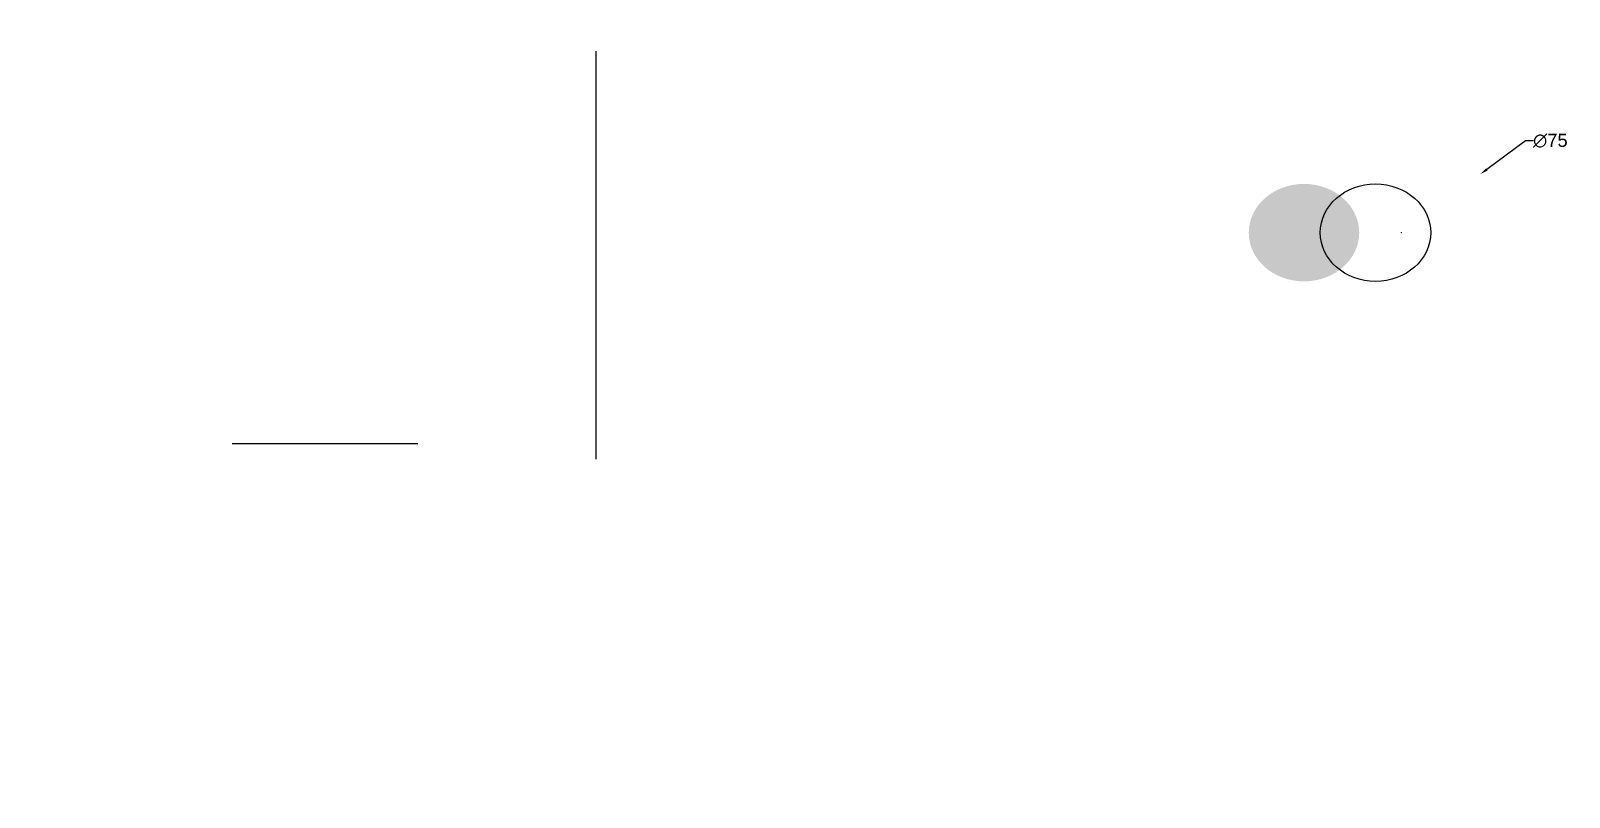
# Model space of a CAD drawing. Header units: millimetres. Extents: x 0 to 586, y 0 to 292.
import ezdxf

# ---------------------------------------------------------------- set-up
doc = ezdxf.new("R2010")
doc.units = ezdxf.units.MM
doc.header["$MEASUREMENT"] = 0
doc.styles.get("Standard").update_dxf_attribs({"font": 'Arial.ttf', "height": 5})
doc.dimstyles.get("Standard").update_dxf_attribs({"dimtxt": 0.18, "dimasz": 3, "dimexe": 0.18, "dimexo": 0.0625, "dimgap": 0.09, "dimtad": 0, "dimtih": 1, "dimtoh": 1, "dimdec": 0, "dimzin": 0, "dimdsep": 46, "dimtxsty": 'Standard', "dimcen": 0.09, "dimadec": 0, "dimazin": 0, "dimtfac": 1, "dimtdec": 0, "dimtofl": 0, "dimtmove": 0, "dimatfit": 3, "dimfxl": 1, "dimtolj": 1, "dimtzin": 0, "dimarcsym": 0})

# ---------------------------------------------------------------- blocks, each defined once
blk = doc.blocks.new('A$C4116de4e')
at = {"linetype": 'Continuous', "extrusion": (0.707107, -0.707107, -5.46476e-32)}
h = blk.add_hatch(color=8, dxfattribs=at)
edge = h.paths.add_edge_path()
edge.add_ellipse((-102.44, -215.15), major_axis=(29.74, 0), ratio=0.624609, start_angle=0, end_angle=360, ccw=False)
at = {"linetype": 'Continuous', "extrusion": (0.707107, -0.707107, 0)}
blk.add_ellipse((-45.21, -99.66, -215.15), major_axis=(21.03, 21.03), ratio=0.624609, start_param=3.141593, end_param=9.424778, dxfattribs=at)
blk = doc.blocks.new('*D5')
at = {"color": 0, "lineweight": -2, "transparency": 16777216}
for p, q in [((569.28, 250.18), (554.51, 239.25)), ((572.28, 250.18), (569.28, 250.18)), ((521.87, 215.15), (522.05, 215.15)), ((521.96, 215.06), (521.96, 215.24))]:
    blk.add_line(p, q, dxfattribs=at)
at = {"color": 0, "transparency": 16777216}
blk.add_solid([(554.21, 239.65), (554.81, 238.85), (552.1, 237.47)], dxfattribs=at)
at = {"layer": 'Defpoints', "color": 0, "transparency": 16777216}
for p in [(552.1, 237.47, 322.39), (491.82, 192.84, 322.39)]:
    blk.add_point(p, dxfattribs=at)
at = {"color": 0, "transparency": 16777216, "insert": (578.69, 250.18), "char_height": 5, "attachment_point": 5}
blk.add_mtext('\\A1;∅75', dxfattribs=at)

msp = doc.modelspace()

# ---------------------------------------------------------------- linework, layer by layer
at = {"extrusion": (-1, 0, 0)}
for p, q in [((215.15, 284.36, 322.58), (215.15, 172.58, 322.58)), ((215.15, 172.58, 322.58), (215.15, 128.83, 322.58))]:
    msp.add_line(p, q, dxfattribs=at)
at = {"extrusion": (0, -1, 0)}
msp.add_line((76.68, 134.8, 9.64), (147.39, 134.8, 80.36), dxfattribs=at)

# ---------------------------------------------------------------- block references
msp.add_blockref('A$C4116de4e', (557.31, 457.19), dxfattribs=at)

# ---------------------------------------------------------------- texts
at = {"extrusion": (-1, 0, 0)}
for s, p in [('X', (-292.25, 322.79)), ('Y', (-125.67, 322.56))]:
    msp.add_text(s, height=5, dxfattribs=at).set_placement(p)

# ---------------------------------------------------------------- dimensions: what is measured, and where the dimension line sits
dim = msp.add_diameter_dim_2p(p1=(491.82, 192.84, 322.39), p2=(552.1, 237.47, 322.39), dimstyle='Standard')
dim.commit()
dim.dimension.update_dxf_attribs({"geometry": '*D5', "text_midpoint": (578.69, 250.18), "dimtype": 163})

doc.saveas('drawing.dxf')
